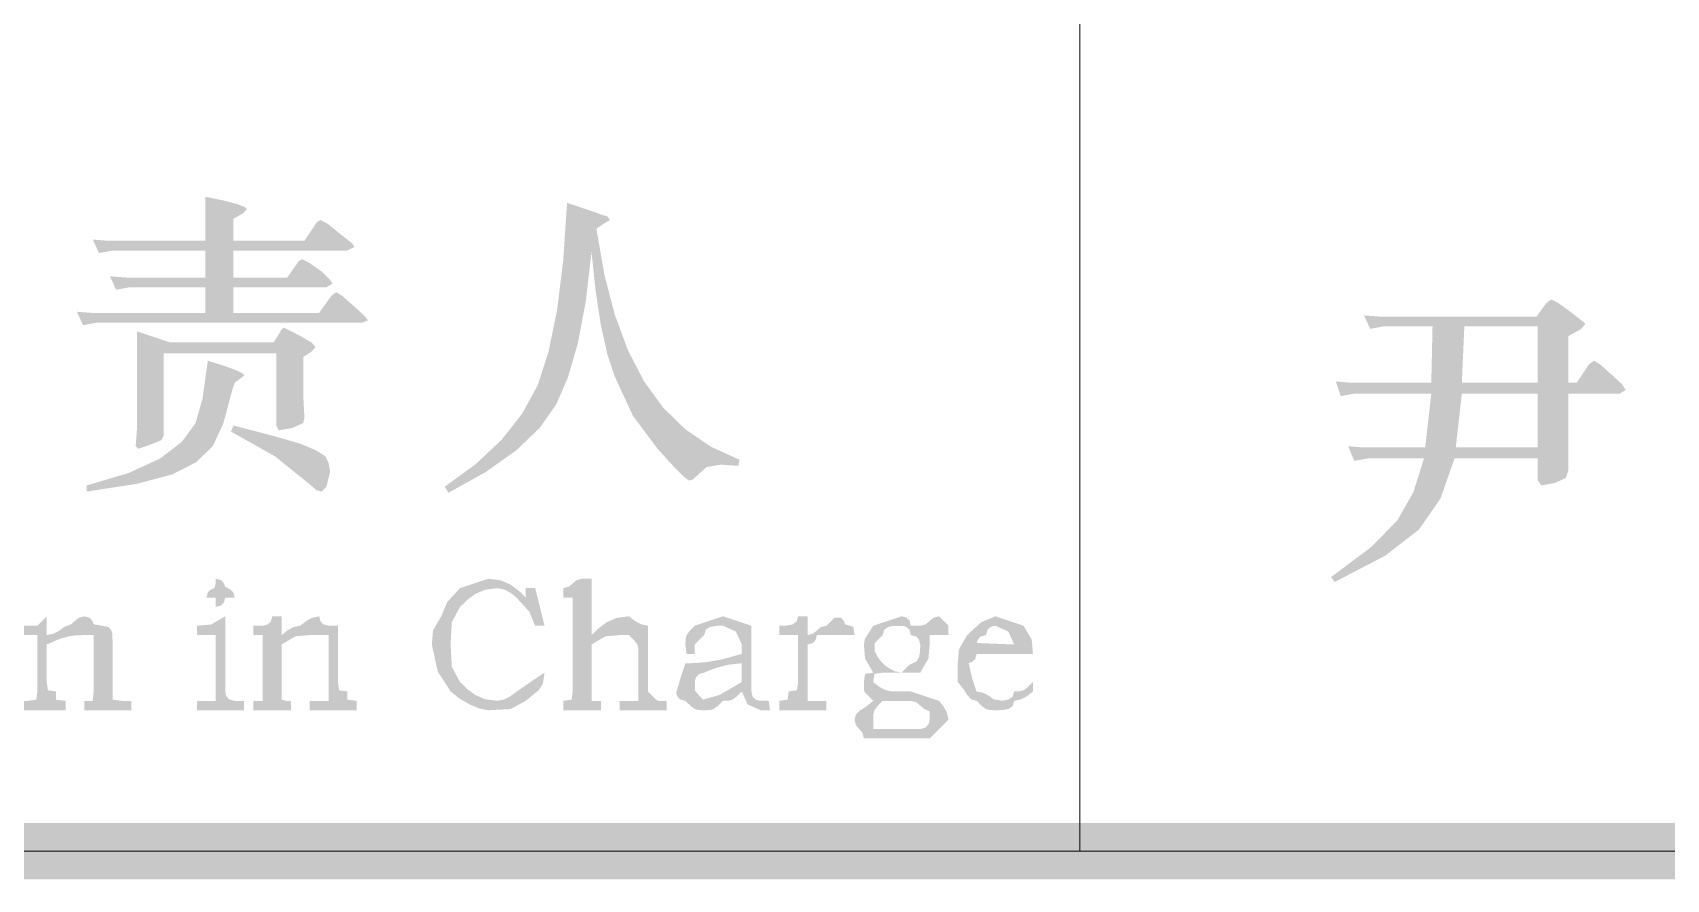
# Model space of a CAD drawing. Header units: millimetres. Extents: x 6 to 291, y 4 to 206.
# Drawn here: x 147.09 to 154.45, y 8.64 to 12.45 of the extents above; entities that cross this region are included whole.
import ezdxf

# ---------------------------------------------------------------- set-up
doc = ezdxf.new("R2010")
doc.units = ezdxf.units.MM
doc.layers.add('C00-00-00', color=7, linetype='Continuous')

msp = doc.modelspace()

# ---------------------------------------------------------------- hatches: boundary and pattern name
at = {"layer": 'C00-00-00'}
h = msp.add_hatch(color=256, dxfattribs=at)
h.paths.add_polyline_path([(147.865499, 11.469407), (147.446575, 11.469407), (147.385942, 11.458383), (147.358381, 11.519017), (147.430039, 11.513504), (147.865499, 11.513504), (147.865499, 11.57965), (147.865499, 11.666467), (147.865499, 11.711942), (147.945942, 11.695578), (148.004681, 11.680247), (148.040682, 11.666983), (148.052912, 11.65682), (148.037065, 11.638906), (147.992278, 11.612723), (147.992278, 11.513504), (148.311983, 11.513504), (148.367105, 11.596187), (148.383641, 11.607211), (148.416714, 11.590674), (148.477348, 11.541065), (148.526957, 11.50248), (148.537982, 11.485944), (148.504909, 11.469407), (147.992278, 11.469407), (147.992278, 11.34814), (148.234813, 11.34814), (148.284423, 11.419798), (148.300959, 11.430822), (148.334032, 11.414286), (148.389153, 11.375701), (148.427739, 11.337115), (148.438763, 11.320579), (148.411202, 11.304043), (147.992278, 11.304043), (147.992278, 11.188287), (148.378129, 11.188287), (148.433251, 11.265457), (148.455299, 11.281994), (148.481482, 11.266146), (148.532469, 11.22136), (148.582079, 11.175885), (148.598615, 11.155214), (148.571055, 11.14419), (147.374917, 11.14419), (147.314284, 11.133166), (147.286723, 11.193799), (147.358381, 11.188287), (147.865499, 11.188287), (147.865499, 11.304043), (147.523745, 11.304043), (147.463112, 11.293018), (147.435551, 11.353652), (147.507209, 11.34814), (147.865499, 11.34814)])
h.paths.add_polyline_path([(147.705647, 11.055996), (148.17418, 11.055996), (148.207252, 11.111117), (148.218277, 11.122142), (148.242392, 11.111117), (148.295447, 11.083556), (148.345056, 11.054618), (148.361593, 11.033947), (148.346434, 11.016033), (148.306471, 10.98985), (148.306471, 10.824485), (148.311983, 10.714242), (148.306471, 10.692194), (148.256862, 10.670145), (148.196228, 10.659121), (148.185204, 10.681169), (148.185204, 11.006386), (147.678086, 11.006386), (147.678086, 10.637072), (147.667061, 10.615023), (147.61194, 10.592975), (147.562331, 10.576438), (147.551306, 10.587463), (147.556818, 10.659121), (147.556818, 10.758339), (147.556818, 10.984338), (147.556818, 11.105605)])
h.paths.add_polyline_path([(147.876523, 10.973313), (147.94887, 10.950576), (148.000547, 10.931972), (148.031553, 10.917503), (148.041888, 10.907168), (148.019839, 10.890631), (147.997791, 10.874095), (147.986766, 10.841022), (147.946803, 10.691505), (147.898572, 10.587463), (147.824158, 10.515805), (147.716671, 10.460683), (147.554751, 10.417964), (147.33082, 10.383513), (147.33082, 10.411074), (147.520989, 10.467573), (147.661549, 10.532341), (147.760079, 10.608133), (147.821402, 10.692194), (147.853097, 10.803815)])
h.paths.add_polyline_path([(147.992278, 10.681169), (148.174869, 10.633627), (148.295447, 10.598487), (148.365038, 10.568859), (148.40569, 10.543365), (148.420848, 10.513738), (148.427739, 10.471707), (148.411202, 10.405562), (148.389153, 10.383513), (148.367105, 10.389025), (148.32852, 10.422098), (148.179692, 10.541987), (147.981254, 10.653609)])
h = msp.add_hatch(color=256, dxfattribs=at)
h.paths.add_polyline_path([(147.865499, 11.469407), (147.446575, 11.469407), (147.385942, 11.458383), (147.358381, 11.519017), (147.430039, 11.513504), (147.865499, 11.513504), (147.865499, 11.57965), (147.865499, 11.666467), (147.865499, 11.711942), (147.945942, 11.695578), (148.004681, 11.680247), (148.040682, 11.666983), (148.052912, 11.65682), (148.037065, 11.638906), (147.992278, 11.612723), (147.992278, 11.513504), (148.311983, 11.513504), (148.367105, 11.596187), (148.383641, 11.607211), (148.416714, 11.590674), (148.477348, 11.541065), (148.526957, 11.50248), (148.537982, 11.485944), (148.504909, 11.469407), (147.992278, 11.469407), (147.992278, 11.34814), (148.234813, 11.34814), (148.284423, 11.419798), (148.300959, 11.430822), (148.334032, 11.414286), (148.389153, 11.375701), (148.427739, 11.337115), (148.438763, 11.320579), (148.411202, 11.304043), (147.992278, 11.304043), (147.992278, 11.188287), (148.378129, 11.188287), (148.433251, 11.265457), (148.455299, 11.281994), (148.481482, 11.266146), (148.532469, 11.22136), (148.582079, 11.175885), (148.598615, 11.155214), (148.571055, 11.14419), (147.374917, 11.14419), (147.314284, 11.133166), (147.286723, 11.193799), (147.358381, 11.188287), (147.865499, 11.188287), (147.865499, 11.304043), (147.523745, 11.304043), (147.463112, 11.293018), (147.435551, 11.353652), (147.507209, 11.34814), (147.865499, 11.34814)])
h.paths.add_polyline_path([(147.705647, 11.055996), (148.17418, 11.055996), (148.207252, 11.111117), (148.218277, 11.122142), (148.242392, 11.111117), (148.295447, 11.083556), (148.345056, 11.054618), (148.361593, 11.033947), (148.346434, 11.016033), (148.306471, 10.98985), (148.306471, 10.824485), (148.311983, 10.714242), (148.306471, 10.692194), (148.256862, 10.670145), (148.196228, 10.659121), (148.185204, 10.681169), (148.185204, 11.006386), (147.678086, 11.006386), (147.678086, 10.637072), (147.667061, 10.615023), (147.61194, 10.592975), (147.562331, 10.576438), (147.551306, 10.587463), (147.556818, 10.659121), (147.556818, 10.758339), (147.556818, 10.984338), (147.556818, 11.105605)])
h.paths.add_polyline_path([(147.876523, 10.973313), (147.94887, 10.950576), (148.000547, 10.931972), (148.031553, 10.917503), (148.041888, 10.907168), (148.019839, 10.890631), (147.997791, 10.874095), (147.986766, 10.841022), (147.946803, 10.691505), (147.898572, 10.587463), (147.824158, 10.515805), (147.716671, 10.460683), (147.554751, 10.417964), (147.33082, 10.383513), (147.33082, 10.411074), (147.520989, 10.467573), (147.661549, 10.532341), (147.760079, 10.608133), (147.821402, 10.692194), (147.853097, 10.803815)])
h.paths.add_polyline_path([(147.992278, 10.681169), (148.174869, 10.633627), (148.295447, 10.598487), (148.365038, 10.568859), (148.40569, 10.543365), (148.420848, 10.513738), (148.427739, 10.471707), (148.411202, 10.405562), (148.389153, 10.383513), (148.367105, 10.389025), (148.32852, 10.422098), (148.179692, 10.541987), (147.981254, 10.653609)])
h = msp.add_hatch(color=256, dxfattribs=at)
h.dxf.hatch_style = 2
h.paths.add_polyline_path([(149.606115, 11.463895), (149.580363, 11.241514), (149.544792, 11.05324), (149.49992, 10.898038), (149.446263, 10.774876), (149.372021, 10.669456), (149.26574, 10.56817), (149.128453, 10.471018), (148.961193, 10.378001), (148.944657, 10.405562), (149.085303, 10.508053), (149.201661, 10.61778), (149.294248, 10.735774), (149.36358, 10.86307), (149.412156, 11.013104), (149.450397, 11.199312), (149.478302, 11.422726), (149.495872, 11.684381), (149.611627, 11.645796), (149.652968, 11.630638), (149.677773, 11.623747), (149.688797, 11.607211), (149.661237, 11.590674), (149.628164, 11.568626), (149.663304, 11.364073), (149.710846, 11.180708), (149.770791, 11.019047), (149.843138, 10.879607), (149.928921, 10.761698), (150.029173, 10.663944), (150.143895, 10.585826), (150.273086, 10.526829), (150.267573, 10.499268), (150.190403, 10.50478), (150.124257, 10.493756), (150.063624, 10.438635), (150.047087, 10.433122), (150.031671, 10.442338), (150.002301, 10.46964), (149.959496, 10.514513), (149.903771, 10.576438), (149.792839, 10.724577), (149.710846, 10.901655), (149.676653, 11.005008), (149.648145, 11.133166), (149.624805, 11.286128)])
h = msp.add_hatch(color=256, dxfattribs=at)
h.dxf.hatch_style = 2
h.paths.add_polyline_path([(149.606115, 11.463895), (149.580363, 11.241514), (149.544792, 11.05324), (149.49992, 10.898038), (149.446263, 10.774876), (149.372021, 10.669456), (149.26574, 10.56817), (149.128453, 10.471018), (148.961193, 10.378001), (148.944657, 10.405562), (149.085303, 10.508053), (149.201661, 10.61778), (149.294248, 10.735774), (149.36358, 10.86307), (149.412156, 11.013104), (149.450397, 11.199312), (149.478302, 11.422726), (149.495872, 11.684381), (149.611627, 11.645796), (149.652968, 11.630638), (149.677773, 11.623747), (149.688797, 11.607211), (149.661237, 11.590674), (149.628164, 11.568626), (149.663304, 11.364073), (149.710846, 11.180708), (149.770791, 11.019047), (149.843138, 10.879607), (149.928921, 10.761698), (150.029173, 10.663944), (150.143895, 10.585826), (150.273086, 10.526829), (150.267573, 10.499268), (150.190403, 10.50478), (150.124257, 10.493756), (150.063624, 10.438635), (150.047087, 10.433122), (150.031671, 10.442338), (150.002301, 10.46964), (149.959496, 10.514513), (149.903771, 10.576438), (149.792839, 10.724577), (149.710846, 10.901655), (149.676653, 11.005008), (149.648145, 11.133166), (149.624805, 11.286128)])
h = msp.add_hatch(color=256, dxfattribs=at)
h.paths.add_polyline_path([(153.396737, 11.12787), (153.176251, 11.12787), (153.115617, 11.116846), (153.088057, 11.17748), (153.159715, 11.171967), (153.86527, 11.171967), (153.909367, 11.232601), (153.931416, 11.249138), (153.964489, 11.232601), (154.025123, 11.188504), (154.074732, 11.149919), (154.085756, 11.138894), (154.065775, 11.115468), (154.008586, 11.083773), (154.008586, 10.874311), (154.047171, 10.874311), (154.102293, 10.956993), (154.124341, 10.97353), (154.150524, 10.957682), (154.201511, 10.912896), (154.251121, 10.866732), (154.267657, 10.841238), (154.240097, 10.824702), (154.008586, 10.824702), (154.008586, 10.576655), (154.008586, 10.477436), (153.997562, 10.444363), (153.947952, 10.422315), (153.887319, 10.41129), (153.870782, 10.433339), (153.870782, 10.532558), (153.495956, 10.532558), (153.432566, 10.352035), (153.336103, 10.212853), (153.183141, 10.094342), (152.955765, 9.97583), (152.939228, 9.997879), (153.116995, 10.13086), (153.236885, 10.251438), (153.309921, 10.379595), (153.358152, 10.532558), (153.104593, 10.532558), (153.043959, 10.521533), (153.016399, 10.587679), (153.088057, 10.582167), (153.363664, 10.582167), (153.391225, 10.824702), (153.043959, 10.824702), (152.983326, 10.813677), (152.961277, 10.879823), (153.027423, 10.874311), (153.391225, 10.874311)])
h.paths.add_polyline_path([(153.870782, 10.874311), (153.870782, 11.12787), (153.540053, 11.12787), (153.529029, 10.874311)])
h.paths.add_polyline_path([(153.870782, 10.582167), (153.870782, 10.824702), (153.529029, 10.824702), (153.501468, 10.582167)])
h = msp.add_hatch(color=256, dxfattribs=at)
h.paths.add_polyline_path([(147.870335, 9.906001), (147.876949, 9.930475), (147.891501, 9.943042), (147.906053, 9.947672), (147.912668, 9.969501), (147.912668, 9.990667), (147.937142, 9.984053), (147.94971, 9.969501), (147.95434, 9.954949), (147.976168, 9.943042), (147.99072, 9.930475), (147.997335, 9.906001), (147.976168, 9.906001), (147.955001, 9.906001), (147.94971, 9.884834), (147.937142, 9.870282), (147.912668, 9.863667), (147.912668, 9.884834), (147.912668, 9.906001), (147.891501, 9.906001)])
h.paths.add_polyline_path([(147.828001, 9.736667), (147.828001, 9.779001), (147.891501, 9.784292), (147.955001, 9.821334), (147.955001, 9.482667), (147.960293, 9.461501), (147.972861, 9.446949), (147.997335, 9.440334), (148.039668, 9.440334), (148.039668, 9.398001), (147.828001, 9.398001), (147.828001, 9.440334), (147.870335, 9.440334), (147.912668, 9.440334), (147.912668, 9.482667), (147.912668, 9.525001), (147.912668, 9.736667)])
h = msp.add_hatch(color=256, dxfattribs=at)
h.paths.add_polyline_path([(147.870335, 9.906001), (147.876949, 9.930475), (147.891501, 9.943042), (147.906053, 9.947672), (147.912668, 9.969501), (147.912668, 9.990667), (147.937142, 9.984053), (147.94971, 9.969501), (147.95434, 9.954949), (147.976168, 9.943042), (147.99072, 9.930475), (147.997335, 9.906001), (147.976168, 9.906001), (147.955001, 9.906001), (147.94971, 9.884834), (147.937142, 9.870282), (147.912668, 9.863667), (147.912668, 9.884834), (147.912668, 9.906001), (147.891501, 9.906001)])
h.paths.add_polyline_path([(147.828001, 9.736667), (147.828001, 9.779001), (147.891501, 9.784292), (147.955001, 9.821334), (147.955001, 9.482667), (147.960293, 9.461501), (147.972861, 9.446949), (147.997335, 9.440334), (148.039668, 9.440334), (148.039668, 9.398001), (147.828001, 9.398001), (147.828001, 9.440334), (147.870335, 9.440334), (147.912668, 9.440334), (147.912668, 9.482667), (147.912668, 9.525001), (147.912668, 9.736667)])
h = msp.add_hatch(color=256, dxfattribs=at)
h.dxf.hatch_style = 2
h.paths.add_polyline_path([(149.309669, 9.948343), (149.352002, 9.948343), (149.394335, 9.77901), (149.352002, 9.77901), (149.325544, 9.84251), (149.267335, 9.90601), (149.240877, 9.927176), (149.213757, 9.941728), (149.182669, 9.948343), (149.126445, 9.941067), (149.082127, 9.921885), (149.045747, 9.894765), (149.013335, 9.863676), (148.976294, 9.794885), (148.971002, 9.694343), (148.976294, 9.593801), (149.013335, 9.52501), (149.045747, 9.493921), (149.082127, 9.466801), (149.126445, 9.447619), (149.182669, 9.440343), (149.213757, 9.446958), (149.240877, 9.46151), (149.260059, 9.476062), (149.330835, 9.52501), (149.394335, 9.567343), (149.387059, 9.517734), (149.367877, 9.487968), (149.340757, 9.46614), (149.309669, 9.440343), (149.240877, 9.403301), (149.140335, 9.39801), (149.101971, 9.405286), (149.055669, 9.424468), (149.009366, 9.451588), (148.971002, 9.482676), (148.912794, 9.572635), (148.886335, 9.694343), (148.891627, 9.757843), (148.928669, 9.821343), (148.955127, 9.884843), (149.013335, 9.948343), (149.076835, 9.96951), (149.140335, 9.990676), (149.196559, 9.9834), (149.240877, 9.964218), (149.277257, 9.937098), (149.309669, 9.90601)])
h = msp.add_hatch(color=256, dxfattribs=at)
h.dxf.hatch_style = 2
h.paths.add_polyline_path([(149.309669, 9.948343), (149.352002, 9.948343), (149.394335, 9.77901), (149.352002, 9.77901), (149.325544, 9.84251), (149.267335, 9.90601), (149.240877, 9.927176), (149.213757, 9.941728), (149.182669, 9.948343), (149.126445, 9.941067), (149.082127, 9.921885), (149.045747, 9.894765), (149.013335, 9.863676), (148.976294, 9.794885), (148.971002, 9.694343), (148.976294, 9.593801), (149.013335, 9.52501), (149.045747, 9.493921), (149.082127, 9.466801), (149.126445, 9.447619), (149.182669, 9.440343), (149.213757, 9.446958), (149.240877, 9.46151), (149.260059, 9.476062), (149.330835, 9.52501), (149.394335, 9.567343), (149.387059, 9.517734), (149.367877, 9.487968), (149.340757, 9.46614), (149.309669, 9.440343), (149.240877, 9.403301), (149.140335, 9.39801), (149.101971, 9.405286), (149.055669, 9.424468), (149.009366, 9.451588), (148.971002, 9.482676), (148.912794, 9.572635), (148.886335, 9.694343), (148.891627, 9.757843), (148.928669, 9.821343), (148.955127, 9.884843), (149.013335, 9.948343), (149.076835, 9.96951), (149.140335, 9.990676), (149.196559, 9.9834), (149.240877, 9.964218), (149.277257, 9.937098), (149.309669, 9.90601)])
h = msp.add_hatch(color=256, dxfattribs=at)
h.dxf.hatch_style = 2
h.paths.add_polyline_path([(149.479006, 9.906001), (149.479006, 9.948334), (149.504141, 9.954949), (149.521339, 9.969501), (149.538537, 9.984053), (149.563672, 9.990667), (149.606006, 9.990667), (149.606006, 9.736667), (149.638417, 9.767756), (149.674797, 9.794876), (149.719115, 9.814058), (149.775339, 9.821334), (149.801797, 9.800167), (149.828917, 9.785615), (149.860006, 9.779001), (149.860006, 9.736667), (149.860006, 9.694334), (149.860006, 9.482667), (149.88448, 9.458193), (149.897047, 9.445626), (149.907631, 9.440334), (149.944672, 9.440334), (149.944672, 9.398001), (149.733006, 9.398001), (149.733006, 9.440334), (149.775339, 9.440334), (149.817672, 9.440334), (149.817672, 9.482667), (149.817672, 9.525001), (149.817672, 9.652001), (149.817011, 9.677136), (149.812381, 9.694334), (149.799813, 9.711532), (149.775339, 9.736667), (149.733006, 9.736667), (149.669506, 9.731376), (149.606006, 9.694334), (149.606006, 9.482667), (149.606006, 9.440334), (149.648339, 9.440334), (149.648339, 9.398001), (149.479006, 9.398001), (149.479006, 9.440334), (149.516047, 9.445626), (149.521339, 9.482667), (149.521339, 9.525001), (149.521339, 9.906001)])
h = msp.add_hatch(color=256, dxfattribs=at)
h.dxf.hatch_style = 2
h.paths.add_polyline_path([(149.479006, 9.906001), (149.479006, 9.948334), (149.504141, 9.954949), (149.521339, 9.969501), (149.538537, 9.984053), (149.563672, 9.990667), (149.606006, 9.990667), (149.606006, 9.736667), (149.638417, 9.767756), (149.674797, 9.794876), (149.719115, 9.814058), (149.775339, 9.821334), (149.801797, 9.800167), (149.828917, 9.785615), (149.860006, 9.779001), (149.860006, 9.736667), (149.860006, 9.694334), (149.860006, 9.482667), (149.88448, 9.458193), (149.897047, 9.445626), (149.907631, 9.440334), (149.944672, 9.440334), (149.944672, 9.398001), (149.733006, 9.398001), (149.733006, 9.440334), (149.775339, 9.440334), (149.817672, 9.440334), (149.817672, 9.482667), (149.817672, 9.525001), (149.817672, 9.652001), (149.817011, 9.677136), (149.812381, 9.694334), (149.799813, 9.711532), (149.775339, 9.736667), (149.733006, 9.736667), (149.669506, 9.731376), (149.606006, 9.694334), (149.606006, 9.482667), (149.606006, 9.440334), (149.648339, 9.440334), (149.648339, 9.398001), (149.479006, 9.398001), (149.479006, 9.440334), (149.516047, 9.445626), (149.521339, 9.482667), (149.521339, 9.525001), (149.521339, 9.906001)])
h = msp.add_hatch(color=256, dxfattribs=at)
h.dxf.hatch_style = 2
h.paths.add_polyline_path([(147.023665, 9.736663), (147.023665, 9.778997), (147.065998, 9.778997), (147.108331, 9.778997), (147.126191, 9.796856), (147.150665, 9.82133), (147.150665, 9.736663), (147.181753, 9.743278), (147.208873, 9.75783), (147.228055, 9.772382), (147.260467, 9.785611), (147.277665, 9.800163), (147.294863, 9.814715), (147.319998, 9.82133), (147.344472, 9.814715), (147.35704, 9.800163), (147.36167, 9.785611), (147.399373, 9.778997), (147.429139, 9.772382), (147.441706, 9.75783), (147.446337, 9.743278), (147.446998, 9.715497), (147.446998, 9.69433), (147.446998, 9.524997), (147.446998, 9.487955), (147.446998, 9.445622), (147.489331, 9.44033), (147.531665, 9.44033), (147.531665, 9.397997), (147.319998, 9.397997), (147.319998, 9.44033), (147.35704, 9.44033), (147.362331, 9.482663), (147.362331, 9.524997), (147.362331, 9.651997), (147.362331, 9.69433), (147.362331, 9.736663), (147.32529, 9.736663), (147.287587, 9.736002), (147.251206, 9.731372), (147.206889, 9.718804), (147.150665, 9.69433), (147.150665, 9.524997), (147.155956, 9.487955), (147.192998, 9.482663), (147.192998, 9.445622), (147.235331, 9.44033), (147.235331, 9.397997), (147.023665, 9.397997), (147.023665, 9.44033), (147.065998, 9.44033), (147.10304, 9.445622), (147.108331, 9.482663), (147.108331, 9.524997), (147.108331, 9.736663)])
h = msp.add_hatch(color=256, dxfattribs=at)
h.dxf.hatch_style = 2
h.paths.add_polyline_path([(147.023665, 9.736663), (147.023665, 9.778997), (147.065998, 9.778997), (147.108331, 9.778997), (147.126191, 9.796856), (147.150665, 9.82133), (147.150665, 9.736663), (147.181753, 9.743278), (147.208873, 9.75783), (147.228055, 9.772382), (147.260467, 9.785611), (147.277665, 9.800163), (147.294863, 9.814715), (147.319998, 9.82133), (147.344472, 9.814715), (147.35704, 9.800163), (147.36167, 9.785611), (147.399373, 9.778997), (147.429139, 9.772382), (147.441706, 9.75783), (147.446337, 9.743278), (147.446998, 9.715497), (147.446998, 9.69433), (147.446998, 9.524997), (147.446998, 9.487955), (147.446998, 9.445622), (147.489331, 9.44033), (147.531665, 9.44033), (147.531665, 9.397997), (147.319998, 9.397997), (147.319998, 9.44033), (147.35704, 9.44033), (147.362331, 9.482663), (147.362331, 9.524997), (147.362331, 9.651997), (147.362331, 9.69433), (147.362331, 9.736663), (147.32529, 9.736663), (147.287587, 9.736002), (147.251206, 9.731372), (147.206889, 9.718804), (147.150665, 9.69433), (147.150665, 9.524997), (147.155956, 9.487955), (147.192998, 9.482663), (147.192998, 9.445622), (147.235331, 9.44033), (147.235331, 9.397997), (147.023665, 9.397997), (147.023665, 9.44033), (147.065998, 9.44033), (147.10304, 9.445622), (147.108331, 9.482663), (147.108331, 9.524997), (147.108331, 9.736663)])
h = msp.add_hatch(color=256, dxfattribs=at)
h.dxf.hatch_style = 2
h.paths.add_polyline_path([(148.081998, 9.736663), (148.081998, 9.778997), (148.103165, 9.778997), (148.124331, 9.778997), (148.145498, 9.784288), (148.16005, 9.796856), (148.166665, 9.82133), (148.208998, 9.82133), (148.208998, 9.736663), (148.235456, 9.75783), (148.262576, 9.772382), (148.293665, 9.778997), (148.320123, 9.800163), (148.347243, 9.814715), (148.378331, 9.82133), (148.383623, 9.800163), (148.396191, 9.785611), (148.420665, 9.778997), (148.462998, 9.778997), (148.462998, 9.75783), (148.462998, 9.736663), (148.462998, 9.715497), (148.462998, 9.69433), (148.462998, 9.524997), (148.46829, 9.487955), (148.505331, 9.482663), (148.505331, 9.445622), (148.547665, 9.44033), (148.547665, 9.397997), (148.335998, 9.397997), (148.335998, 9.44033), (148.378331, 9.44033), (148.420665, 9.44033), (148.420665, 9.482663), (148.420665, 9.524997), (148.420665, 9.651997), (148.420665, 9.69433), (148.420665, 9.736663), (148.399498, 9.736663), (148.378331, 9.736663), (148.357165, 9.736663), (148.335998, 9.736663), (148.272498, 9.731372), (148.208998, 9.69433), (148.208998, 9.524997), (148.208998, 9.487955), (148.208998, 9.445622), (148.230165, 9.44033), (148.251331, 9.44033), (148.251331, 9.397997), (148.081998, 9.397997), (148.081998, 9.44033), (148.103165, 9.44033), (148.124331, 9.44033), (148.124331, 9.482663), (148.124331, 9.524997), (148.124331, 9.736663)])
h = msp.add_hatch(color=256, dxfattribs=at)
h.dxf.hatch_style = 2
h.paths.add_polyline_path([(148.081998, 9.736663), (148.081998, 9.778997), (148.103165, 9.778997), (148.124331, 9.778997), (148.145498, 9.784288), (148.16005, 9.796856), (148.166665, 9.82133), (148.208998, 9.82133), (148.208998, 9.736663), (148.235456, 9.75783), (148.262576, 9.772382), (148.293665, 9.778997), (148.320123, 9.800163), (148.347243, 9.814715), (148.378331, 9.82133), (148.383623, 9.800163), (148.396191, 9.785611), (148.420665, 9.778997), (148.462998, 9.778997), (148.462998, 9.75783), (148.462998, 9.736663), (148.462998, 9.715497), (148.462998, 9.69433), (148.462998, 9.524997), (148.46829, 9.487955), (148.505331, 9.482663), (148.505331, 9.445622), (148.547665, 9.44033), (148.547665, 9.397997), (148.335998, 9.397997), (148.335998, 9.44033), (148.378331, 9.44033), (148.420665, 9.44033), (148.420665, 9.482663), (148.420665, 9.524997), (148.420665, 9.651997), (148.420665, 9.69433), (148.420665, 9.736663), (148.399498, 9.736663), (148.378331, 9.736663), (148.357165, 9.736663), (148.335998, 9.736663), (148.272498, 9.731372), (148.208998, 9.69433), (148.208998, 9.524997), (148.208998, 9.487955), (148.208998, 9.445622), (148.230165, 9.44033), (148.251331, 9.44033), (148.251331, 9.397997), (148.081998, 9.397997), (148.081998, 9.44033), (148.103165, 9.44033), (148.124331, 9.44033), (148.124331, 9.482663), (148.124331, 9.524997), (148.124331, 9.736663)])
h = msp.add_hatch(color=256, dxfattribs=at)
h.paths.add_polyline_path([(150.283333, 9.651995), (150.283333, 9.694328), (150.256875, 9.752536), (150.198667, 9.778995), (150.167578, 9.778333), (150.140458, 9.773703), (150.121276, 9.761135), (150.114, 9.736661), (150.096141, 9.718802), (150.071667, 9.694328), (150.071667, 9.673161), (150.071667, 9.651995), (150.034625, 9.651995), (150.029333, 9.689036), (150.029995, 9.719464), (150.034625, 9.736661), (150.047193, 9.753859), (150.071667, 9.778995), (150.135167, 9.800161), (150.198667, 9.821328), (150.262167, 9.800161), (150.325667, 9.778995), (150.325667, 9.753198), (150.325667, 9.73137), (150.325667, 9.701604), (150.325667, 9.651995), (150.325667, 9.524995), (150.325667, 9.487953), (150.332281, 9.458188), (150.346833, 9.44562), (150.361385, 9.44099), (150.405042, 9.440328), (150.410333, 9.397995), (150.389167, 9.397995), (150.368, 9.397995), (150.309792, 9.424453), (150.283333, 9.482661), (150.258198, 9.458188), (150.241, 9.44562), (150.223802, 9.44099), (150.198667, 9.440328), (150.173531, 9.415854), (150.156333, 9.403286), (150.139135, 9.398656), (150.114, 9.397995), (150.088865, 9.398656), (150.071667, 9.403286), (150.054469, 9.415854), (150.029333, 9.440328), (150.004859, 9.446943), (149.992292, 9.461495), (149.987661, 9.476047), (150.008167, 9.546161), (150.029333, 9.609661), (150.069021, 9.610323), (150.124583, 9.614953), (150.196021, 9.627521)])
h.paths.add_polyline_path([(150.283333, 9.609661), (150.221156, 9.603047), (150.166917, 9.588495), (150.128552, 9.573943), (150.114, 9.567328), (150.089526, 9.560714), (150.076958, 9.546161), (150.072328, 9.531609), (150.071667, 9.487953), (150.096141, 9.458188), (150.108708, 9.44562), (150.182792, 9.466786), (150.283333, 9.524995)])
h = msp.add_hatch(color=256, dxfattribs=at)
h.paths.add_polyline_path([(150.283333, 9.651995), (150.283333, 9.694328), (150.256875, 9.752536), (150.198667, 9.778995), (150.167578, 9.778333), (150.140458, 9.773703), (150.121276, 9.761135), (150.114, 9.736661), (150.096141, 9.718802), (150.071667, 9.694328), (150.071667, 9.673161), (150.071667, 9.651995), (150.034625, 9.651995), (150.029333, 9.689036), (150.029995, 9.719464), (150.034625, 9.736661), (150.047193, 9.753859), (150.071667, 9.778995), (150.135167, 9.800161), (150.198667, 9.821328), (150.262167, 9.800161), (150.325667, 9.778995), (150.325667, 9.753198), (150.325667, 9.73137), (150.325667, 9.701604), (150.325667, 9.651995), (150.325667, 9.524995), (150.325667, 9.487953), (150.332281, 9.458188), (150.346833, 9.44562), (150.361385, 9.44099), (150.405042, 9.440328), (150.410333, 9.397995), (150.389167, 9.397995), (150.368, 9.397995), (150.309792, 9.424453), (150.283333, 9.482661), (150.258198, 9.458188), (150.241, 9.44562), (150.223802, 9.44099), (150.198667, 9.440328), (150.173531, 9.415854), (150.156333, 9.403286), (150.139135, 9.398656), (150.114, 9.397995), (150.088865, 9.398656), (150.071667, 9.403286), (150.054469, 9.415854), (150.029333, 9.440328), (150.004859, 9.446943), (149.992292, 9.461495), (149.987661, 9.476047), (150.008167, 9.546161), (150.029333, 9.609661), (150.069021, 9.610323), (150.124583, 9.614953), (150.196021, 9.627521)])
h.paths.add_polyline_path([(150.283333, 9.609661), (150.221156, 9.603047), (150.166917, 9.588495), (150.128552, 9.573943), (150.114, 9.567328), (150.089526, 9.560714), (150.076958, 9.546161), (150.072328, 9.531609), (150.071667, 9.487953), (150.096141, 9.458188), (150.108708, 9.44562), (150.182792, 9.466786), (150.283333, 9.524995)])
h = msp.add_hatch(color=256, dxfattribs=at)
h.dxf.hatch_style = 2
h.paths.add_polyline_path([(150.452671, 9.736663), (150.452671, 9.778997), (150.483759, 9.779658), (150.510879, 9.784288), (150.530061, 9.796856), (150.537337, 9.82133), (150.579671, 9.82133), (150.579671, 9.736663), (150.604806, 9.743278), (150.622004, 9.75783), (150.639202, 9.772382), (150.664337, 9.778997), (150.685504, 9.800163), (150.700056, 9.814715), (150.731145, 9.814715), (150.743712, 9.800163), (150.748343, 9.785611), (150.786046, 9.773705), (150.791337, 9.736663), (150.749004, 9.736663), (150.727837, 9.736663), (150.706671, 9.736663), (150.664337, 9.736663), (150.622004, 9.736663), (150.616712, 9.715497), (150.604145, 9.700945), (150.579671, 9.69433), (150.579671, 9.524997), (150.579671, 9.482663), (150.579671, 9.44033), (150.622004, 9.44033), (150.664337, 9.44033), (150.664337, 9.397997), (150.452671, 9.397997), (150.452671, 9.44033), (150.489712, 9.445622), (150.495004, 9.482663), (150.532046, 9.487955), (150.537337, 9.524997), (150.537337, 9.736663)])
h = msp.add_hatch(color=256, dxfattribs=at)
h.dxf.hatch_style = 2
h.paths.add_polyline_path([(150.452671, 9.736663), (150.452671, 9.778997), (150.483759, 9.779658), (150.510879, 9.784288), (150.530061, 9.796856), (150.537337, 9.82133), (150.579671, 9.82133), (150.579671, 9.736663), (150.604806, 9.743278), (150.622004, 9.75783), (150.639202, 9.772382), (150.664337, 9.778997), (150.685504, 9.800163), (150.700056, 9.814715), (150.731145, 9.814715), (150.743712, 9.800163), (150.748343, 9.785611), (150.786046, 9.773705), (150.791337, 9.736663), (150.749004, 9.736663), (150.727837, 9.736663), (150.706671, 9.736663), (150.664337, 9.736663), (150.622004, 9.736663), (150.616712, 9.715497), (150.604145, 9.700945), (150.579671, 9.69433), (150.579671, 9.524997), (150.579671, 9.482663), (150.579671, 9.44033), (150.622004, 9.44033), (150.664337, 9.44033), (150.664337, 9.397997), (150.452671, 9.397997), (150.452671, 9.44033), (150.489712, 9.445622), (150.495004, 9.482663), (150.532046, 9.487955), (150.537337, 9.524997), (150.537337, 9.736663)])
h = msp.add_hatch(color=256, dxfattribs=at)
h.paths.add_polyline_path([(151.087661, 9.779006), (151.112796, 9.78562), (151.129994, 9.800172), (151.147192, 9.814724), (151.172328, 9.821339), (151.190187, 9.80348), (151.214661, 9.779006), (151.214661, 9.736672), (151.177619, 9.736672), (151.129994, 9.736672), (151.129994, 9.715506), (151.129994, 9.694339), (151.124703, 9.630839), (151.087661, 9.567339), (151.061203, 9.567339), (151.002994, 9.567339), (150.944786, 9.567339), (150.918328, 9.567339), (150.881286, 9.562047), (150.875994, 9.525006), (150.902453, 9.503839), (150.929572, 9.489287), (150.960661, 9.482672), (151.045328, 9.482672), (151.108828, 9.461506), (151.172328, 9.440339), (151.193494, 9.413881), (151.208046, 9.386761), (151.214661, 9.355672), (151.188203, 9.329214), (151.161083, 9.302094), (151.129994, 9.271006), (151.002994, 9.271006), (150.902453, 9.271006), (150.833661, 9.271006), (150.827046, 9.296141), (150.812494, 9.313339), (150.797942, 9.330537), (150.791328, 9.355672), (150.798604, 9.380808), (150.817786, 9.398006), (150.844906, 9.415204), (150.875994, 9.440339), (150.854828, 9.461506), (150.840275, 9.476058), (150.833661, 9.487964), (150.833661, 9.525006), (150.838953, 9.562047), (150.875994, 9.567339), (150.838953, 9.630839), (150.833661, 9.694339), (150.838953, 9.720797), (150.875994, 9.779006), (150.939494, 9.800172), (151.002994, 9.821339), (151.024161, 9.816047), (151.038713, 9.80348), (151.045328, 9.779006), (151.066494, 9.779006)])
h.paths.add_polyline_path([(151.087661, 9.694339), (151.082369, 9.715506), (151.069801, 9.730058), (151.045328, 9.736672), (151.038713, 9.761146), (151.024161, 9.773714), (151.009609, 9.778344), (150.971906, 9.778344), (150.944786, 9.773714), (150.925604, 9.761146), (150.918328, 9.736672), (150.897161, 9.715506), (150.882609, 9.700954), (150.882609, 9.66325), (150.897161, 9.636131), (150.911713, 9.616948), (150.925604, 9.603058), (150.944786, 9.588506), (150.971906, 9.573954), (151.002994, 9.567339), (151.024161, 9.588506), (151.038713, 9.603058), (151.069801, 9.616948), (151.082369, 9.636131), (151.086999, 9.66325)])
h.paths.add_polyline_path([(150.918328, 9.440339), (150.893854, 9.415204), (150.881286, 9.398006), (150.876656, 9.380808), (150.875994, 9.355672), (150.875994, 9.334506), (150.875994, 9.313339), (151.002994, 9.313339), (151.061203, 9.313339), (151.087661, 9.313339), (151.112135, 9.319954), (151.124703, 9.334506), (151.129333, 9.349058), (151.129994, 9.392714), (151.104859, 9.40462), (151.087661, 9.419172), (151.070463, 9.433724), (151.045328, 9.440339)])
h = msp.add_hatch(color=256, dxfattribs=at)
h.paths.add_polyline_path([(151.087661, 9.779006), (151.112796, 9.78562), (151.129994, 9.800172), (151.147192, 9.814724), (151.172328, 9.821339), (151.190187, 9.80348), (151.214661, 9.779006), (151.214661, 9.736672), (151.177619, 9.736672), (151.129994, 9.736672), (151.129994, 9.715506), (151.129994, 9.694339), (151.124703, 9.630839), (151.087661, 9.567339), (151.061203, 9.567339), (151.002994, 9.567339), (150.944786, 9.567339), (150.918328, 9.567339), (150.881286, 9.562047), (150.875994, 9.525006), (150.902453, 9.503839), (150.929572, 9.489287), (150.960661, 9.482672), (151.045328, 9.482672), (151.108828, 9.461506), (151.172328, 9.440339), (151.193494, 9.413881), (151.208046, 9.386761), (151.214661, 9.355672), (151.188203, 9.329214), (151.161083, 9.302094), (151.129994, 9.271006), (151.002994, 9.271006), (150.902453, 9.271006), (150.833661, 9.271006), (150.827046, 9.296141), (150.812494, 9.313339), (150.797942, 9.330537), (150.791328, 9.355672), (150.798604, 9.380808), (150.817786, 9.398006), (150.844906, 9.415204), (150.875994, 9.440339), (150.854828, 9.461506), (150.840275, 9.476058), (150.833661, 9.487964), (150.833661, 9.525006), (150.838953, 9.562047), (150.875994, 9.567339), (150.838953, 9.630839), (150.833661, 9.694339), (150.838953, 9.720797), (150.875994, 9.779006), (150.939494, 9.800172), (151.002994, 9.821339), (151.024161, 9.816047), (151.038713, 9.80348), (151.045328, 9.779006), (151.066494, 9.779006)])
h.paths.add_polyline_path([(151.087661, 9.694339), (151.082369, 9.715506), (151.069801, 9.730058), (151.045328, 9.736672), (151.038713, 9.761146), (151.024161, 9.773714), (151.009609, 9.778344), (150.971906, 9.778344), (150.944786, 9.773714), (150.925604, 9.761146), (150.918328, 9.736672), (150.897161, 9.715506), (150.882609, 9.700954), (150.882609, 9.66325), (150.897161, 9.636131), (150.911713, 9.616948), (150.925604, 9.603058), (150.944786, 9.588506), (150.971906, 9.573954), (151.002994, 9.567339), (151.024161, 9.588506), (151.038713, 9.603058), (151.069801, 9.616948), (151.082369, 9.636131), (151.086999, 9.66325)])
h.paths.add_polyline_path([(150.918328, 9.440339), (150.893854, 9.415204), (150.881286, 9.398006), (150.876656, 9.380808), (150.875994, 9.355672), (150.875994, 9.334506), (150.875994, 9.313339), (151.002994, 9.313339), (151.061203, 9.313339), (151.087661, 9.313339), (151.112135, 9.319954), (151.124703, 9.334506), (151.129333, 9.349058), (151.129994, 9.392714), (151.104859, 9.40462), (151.087661, 9.419172), (151.070463, 9.433724), (151.045328, 9.440339)])
h = msp.add_hatch(color=256, dxfattribs=at)
h.paths.add_polyline_path([(151.595672, 9.525), (151.595672, 9.482666), (151.569214, 9.4615), (151.542094, 9.446948), (151.511006, 9.440333), (151.50373, 9.415859), (151.484547, 9.403291), (151.457428, 9.398661), (151.426339, 9.398), (151.401204, 9.398661), (151.384006, 9.403291), (151.366808, 9.415859), (151.341672, 9.440333), (151.316537, 9.447609), (151.299339, 9.466791), (151.282141, 9.493911), (151.257006, 9.525), (151.257006, 9.551458), (151.257006, 9.609666), (151.262297, 9.673166), (151.299339, 9.736666), (151.362839, 9.794875), (151.426339, 9.821333), (151.489839, 9.800166), (151.553339, 9.779), (151.590381, 9.7155), (151.595672, 9.652), (151.341672, 9.652), (151.335058, 9.627526), (151.320506, 9.614958), (151.305954, 9.610328), (151.320506, 9.546166), (151.341672, 9.482666), (151.372761, 9.476052), (151.399881, 9.4615), (151.419063, 9.446948), (151.457428, 9.440995), (151.484547, 9.445625), (151.50373, 9.458193), (151.511006, 9.482666), (151.536141, 9.483328), (151.553339, 9.487958), (151.570537, 9.500526)])
h.paths.add_polyline_path([(151.511006, 9.694333), (151.484547, 9.752541), (151.426339, 9.779), (151.405172, 9.773708), (151.39062, 9.76114), (151.384006, 9.736666), (151.359532, 9.730052), (151.346964, 9.7155), (151.342334, 9.700948)])
h = msp.add_hatch(color=256, dxfattribs=at)
h.paths.add_polyline_path([(151.595672, 9.525), (151.595672, 9.482666), (151.569214, 9.4615), (151.542094, 9.446948), (151.511006, 9.440333), (151.50373, 9.415859), (151.484547, 9.403291), (151.457428, 9.398661), (151.426339, 9.398), (151.401204, 9.398661), (151.384006, 9.403291), (151.366808, 9.415859), (151.341672, 9.440333), (151.316537, 9.447609), (151.299339, 9.466791), (151.282141, 9.493911), (151.257006, 9.525), (151.257006, 9.551458), (151.257006, 9.609666), (151.262297, 9.673166), (151.299339, 9.736666), (151.362839, 9.794875), (151.426339, 9.821333), (151.489839, 9.800166), (151.553339, 9.779), (151.590381, 9.7155), (151.595672, 9.652), (151.341672, 9.652), (151.335058, 9.627526), (151.320506, 9.614958), (151.305954, 9.610328), (151.320506, 9.546166), (151.341672, 9.482666), (151.372761, 9.476052), (151.399881, 9.4615), (151.419063, 9.446948), (151.457428, 9.440995), (151.484547, 9.445625), (151.50373, 9.458193), (151.511006, 9.482666), (151.536141, 9.483328), (151.553339, 9.487958), (151.570537, 9.500526)])
h.paths.add_polyline_path([(151.511006, 9.694333), (151.484547, 9.752541), (151.426339, 9.779), (151.405172, 9.773708), (151.39062, 9.76114), (151.384006, 9.736666), (151.359532, 9.730052), (151.346964, 9.7155), (151.342334, 9.700948)])
h = msp.add_hatch(color=256, dxfattribs=at)
h.dxf.hatch_style = 2
h.paths.add_polyline_path([(286.469659, 8.636004), (286.173327, 8.89001), (17.653, 8.636004)])
h = msp.add_hatch(color=256, dxfattribs=at)
h.dxf.hatch_style = 2
h.paths.add_polyline_path([(286.173327, 8.89001), (17.653, 8.636004), (17.907, 8.89001)])
h = msp.add_hatch(color=256, dxfattribs=at)
h.dxf.hatch_style = 2
h.paths.add_polyline_path([(101.388337, 8.847667), (101.388337, 8.67833), (286.342664, 8.847667)])
h = msp.add_hatch(color=256, dxfattribs=at)
h.dxf.hatch_style = 2
h.paths.add_polyline_path([(101.388337, 8.67833), (286.342664, 8.847667), (286.342664, 8.67833)])

# ---------------------------------------------------------------- linework, layer by layer
at = {"layer": 'C00-00-00', "lineweight": 15}
for points in [[(151.807336, 16.467664), (151.807336, 8.762999)], [(151.807336, 16.467664), (151.807336, 8.762999)], [(286.342664, 8.762999), (103.759001, 8.762999)], [(139.784669, 8.762999), (103.759001, 8.762999), (286.342664, 8.762999)], [(139.784669, 8.762999), (103.759001, 8.762999), (286.342664, 8.762999)]]:
    msp.add_lwpolyline(points, dxfattribs=at)

doc.saveas('drawing.dxf')
